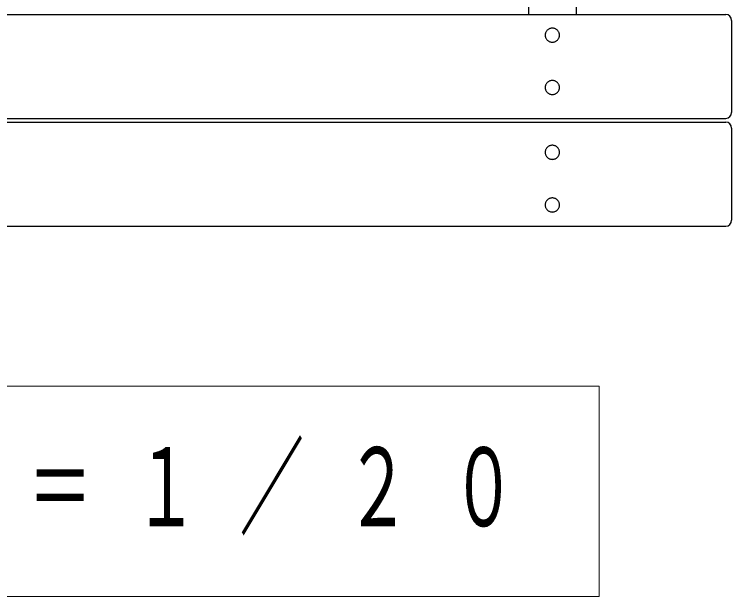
# Model space of a CAD drawing. Units: millimetres on the paper, scale 1:20. Extents: x -365 to 0, y -26 to 257.
# Drawn here: x -253.97 to -223.97, y 175.24 to 199.57 of the extents above; entities that cross this region are included whole.
import ezdxf

# ---------------------------------------------------------------- set-up
doc = ezdxf.new("R2010")
doc.units = ezdxf.units.MM
doc.layers.add('LY_1', color=7, linetype='Continuous', lineweight=25)
doc.styles.add('ＭＳ ゴシック', font='')
doc.styles.get('ＭＳ ゴシック').set_extended_font_data('MS Gothic')

msp = doc.modelspace()

# ---------------------------------------------------------------- linework, layer by layer
at = {"layer": 'LY_1'}
for p, q in [((-232.467, 200.035), (-232.467, 199.574)), ((-230.467, 200.035), (-230.467, 199.574)), ((-283.717, 199.574), (-224.217, 199.574)), ((-223.967, 199.324), (-223.967, 195.475)), ((-283.717, 195.225), (-224.217, 195.225)), ((-283.717, 195.07), (-224.217, 195.07)), ((-223.967, 194.82), (-223.967, 190.972)), ((-283.717, 190.722), (-224.217, 190.722))]:
    msp.add_line(p, q, dxfattribs=at)
at = {"layer": 'LY_1', "lineweight": 13}
for p, q in [((-229.504, 184.036), (-277.304, 184.036)), ((-229.504, 175.236), (-229.504, 184.036)), ((-277.304, 175.236), (-229.504, 175.236))]:
    msp.add_line(p, q, dxfattribs=at)
at = {"layer": 'LY_1'}
for points in [[(-231.167, 198.704), (-231.168, 198.73), (-231.172, 198.755), (-231.178, 198.78), (-231.185, 198.804), (-231.195, 198.828), (-231.208, 198.85), (-231.222, 198.872), (-231.238, 198.892), (-231.255, 198.911), (-231.275, 198.928), (-231.295, 198.943), (-231.317, 198.957), (-231.341, 198.969), (-231.365, 198.978), (-231.39, 198.986), (-231.415, 198.992), (-231.441, 198.995), (-231.467, 198.996), (-231.494, 198.995), (-231.519, 198.992), (-231.545, 198.986), (-231.57, 198.978), (-231.594, 198.969), (-231.617, 198.957), (-231.639, 198.943), (-231.66, 198.928), (-231.68, 198.911), (-231.697, 198.892), (-231.713, 198.872), (-231.727, 198.85), (-231.739, 198.828), (-231.749, 198.804), (-231.757, 198.78), (-231.763, 198.755), (-231.766, 198.73), (-231.767, 198.704), (-231.766, 198.679), (-231.763, 198.654), (-231.757, 198.629), (-231.749, 198.605), (-231.739, 198.581), (-231.727, 198.558), (-231.713, 198.537), (-231.697, 198.517), (-231.68, 198.498), (-231.66, 198.481), (-231.639, 198.465), (-231.617, 198.452), (-231.594, 198.44), (-231.57, 198.43), (-231.545, 198.423), (-231.519, 198.417), (-231.494, 198.414), (-231.467, 198.413), (-231.441, 198.414), (-231.415, 198.417), (-231.39, 198.423), (-231.365, 198.43), (-231.341, 198.44), (-231.317, 198.452), (-231.295, 198.465), (-231.275, 198.481), (-231.255, 198.498), (-231.238, 198.517), (-231.222, 198.537), (-231.208, 198.558), (-231.195, 198.581), (-231.185, 198.605), (-231.178, 198.629), (-231.172, 198.654), (-231.168, 198.679)], [(-231.167, 196.516), (-231.168, 196.542), (-231.172, 196.567), (-231.178, 196.592), (-231.185, 196.616), (-231.195, 196.64), (-231.208, 196.662), (-231.222, 196.684), (-231.238, 196.704), (-231.255, 196.723), (-231.275, 196.74), (-231.295, 196.755), (-231.317, 196.769), (-231.341, 196.781), (-231.365, 196.79), (-231.39, 196.798), (-231.415, 196.804), (-231.441, 196.807), (-231.467, 196.808), (-231.494, 196.807), (-231.519, 196.804), (-231.545, 196.798), (-231.57, 196.79), (-231.594, 196.781), (-231.617, 196.769), (-231.639, 196.755), (-231.66, 196.74), (-231.68, 196.723), (-231.697, 196.704), (-231.713, 196.684), (-231.727, 196.662), (-231.739, 196.64), (-231.749, 196.616), (-231.757, 196.592), (-231.763, 196.567), (-231.766, 196.542), (-231.767, 196.516), (-231.766, 196.491), (-231.763, 196.466), (-231.757, 196.441), (-231.749, 196.416), (-231.739, 196.393), (-231.727, 196.37), (-231.713, 196.349), (-231.697, 196.329), (-231.68, 196.31), (-231.66, 196.293), (-231.639, 196.277), (-231.617, 196.264), (-231.594, 196.252), (-231.57, 196.242), (-231.545, 196.234), (-231.519, 196.229), (-231.494, 196.226), (-231.467, 196.224), (-231.441, 196.226), (-231.415, 196.229), (-231.39, 196.234), (-231.365, 196.242), (-231.341, 196.252), (-231.317, 196.264), (-231.295, 196.277), (-231.275, 196.293), (-231.255, 196.31), (-231.238, 196.329), (-231.222, 196.349), (-231.208, 196.37), (-231.195, 196.393), (-231.185, 196.416), (-231.178, 196.441), (-231.172, 196.466), (-231.168, 196.491)], [(-231.167, 193.808), (-231.168, 193.833), (-231.172, 193.859), (-231.178, 193.884), (-231.185, 193.908), (-231.195, 193.932), (-231.208, 193.954), (-231.222, 193.976), (-231.238, 193.996), (-231.255, 194.015), (-231.275, 194.033), (-231.295, 194.048), (-231.317, 194.062), (-231.341, 194.074), (-231.365, 194.084), (-231.39, 194.091), (-231.415, 194.097), (-231.441, 194.1), (-231.467, 194.101), (-231.494, 194.1), (-231.519, 194.097), (-231.545, 194.091), (-231.57, 194.084), (-231.594, 194.074), (-231.617, 194.062), (-231.639, 194.048), (-231.66, 194.033), (-231.68, 194.015), (-231.697, 193.996), (-231.713, 193.976), (-231.727, 193.954), (-231.739, 193.932), (-231.749, 193.908), (-231.757, 193.884), (-231.763, 193.859), (-231.766, 193.833), (-231.767, 193.808), (-231.766, 193.782), (-231.763, 193.757), (-231.757, 193.732), (-231.749, 193.707), (-231.739, 193.684), (-231.727, 193.661), (-231.713, 193.639), (-231.697, 193.619), (-231.68, 193.6), (-231.66, 193.583), (-231.639, 193.567), (-231.617, 193.554), (-231.594, 193.542), (-231.57, 193.532), (-231.545, 193.524), (-231.519, 193.519), (-231.494, 193.515), (-231.467, 193.514), (-231.441, 193.515), (-231.415, 193.519), (-231.39, 193.524), (-231.365, 193.532), (-231.341, 193.542), (-231.317, 193.554), (-231.295, 193.567), (-231.275, 193.583), (-231.255, 193.6), (-231.238, 193.619), (-231.222, 193.639), (-231.208, 193.661), (-231.195, 193.684), (-231.185, 193.707), (-231.178, 193.732), (-231.172, 193.757), (-231.168, 193.782)], [(-231.167, 191.607), (-231.168, 191.633), (-231.172, 191.658), (-231.178, 191.683), (-231.185, 191.707), (-231.195, 191.731), (-231.208, 191.754), (-231.222, 191.775), (-231.238, 191.796), (-231.255, 191.814), (-231.275, 191.832), (-231.295, 191.847), (-231.317, 191.861), (-231.341, 191.873), (-231.365, 191.883), (-231.39, 191.89), (-231.415, 191.896), (-231.441, 191.899), (-231.467, 191.9), (-231.494, 191.899), (-231.519, 191.896), (-231.545, 191.89), (-231.57, 191.883), (-231.594, 191.873), (-231.617, 191.861), (-231.639, 191.847), (-231.66, 191.832), (-231.68, 191.814), (-231.697, 191.796), (-231.713, 191.775), (-231.727, 191.754), (-231.739, 191.731), (-231.749, 191.707), (-231.757, 191.683), (-231.763, 191.658), (-231.766, 191.633), (-231.767, 191.607), (-231.766, 191.581), (-231.763, 191.556), (-231.757, 191.531), (-231.749, 191.507), (-231.739, 191.483), (-231.727, 191.46), (-231.713, 191.439), (-231.697, 191.418), (-231.68, 191.399), (-231.66, 191.382), (-231.639, 191.367), (-231.617, 191.353), (-231.594, 191.341), (-231.57, 191.331), (-231.545, 191.323), (-231.519, 191.318), (-231.494, 191.315), (-231.467, 191.313), (-231.441, 191.315), (-231.415, 191.318), (-231.39, 191.323), (-231.365, 191.331), (-231.341, 191.341), (-231.317, 191.353), (-231.295, 191.367), (-231.275, 191.382), (-231.255, 191.399), (-231.238, 191.418), (-231.222, 191.439), (-231.208, 191.46), (-231.195, 191.483), (-231.185, 191.507), (-231.178, 191.531), (-231.172, 191.556), (-231.168, 191.581)]]:
    msp.add_lwpolyline(points, close=True, dxfattribs=at)
for centre, start, end in [((-224.217, 199.324), 0, 90), ((-224.217, 195.475), 270, 0), ((-224.217, 194.82), 0, 90), ((-224.217, 190.972), 270, 0)]:
    msp.add_arc(centre, 0.25, start, end, dxfattribs=at)

# ---------------------------------------------------------------- texts
at = {"layer": 'LY_1', "insert": (-253.404, 179.636), "char_height": 3.299, "attachment_point": 5, "style": 'ＭＳ ゴシック'}
msp.add_mtext('\\T1.64;\\W0.6;平面図\u3000Ｓ＝１／２０', dxfattribs=at)

doc.saveas('drawing.dxf')
